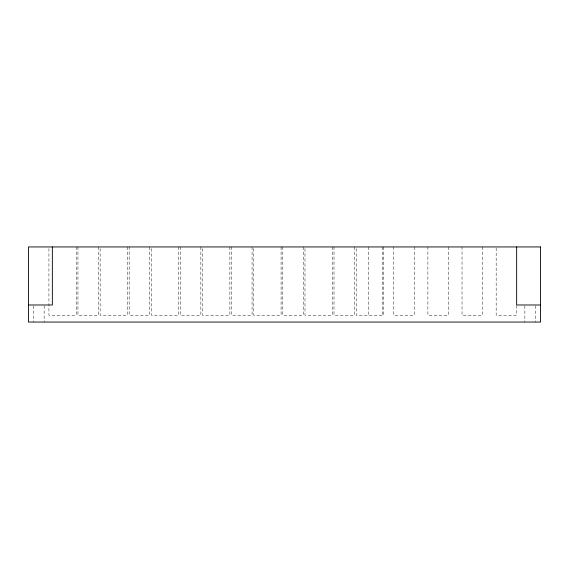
<?xml version="1.0" encoding="UTF-8"?>
<svg xmlns="http://www.w3.org/2000/svg" width="569" height="569" viewBox="0 0 569 569"><rect width="100%" height="100%" fill="white"/><g stroke="black" fill="none" stroke-linecap="round" stroke-linejoin="round"><path stroke-width="0.43" stroke-dasharray="2.85 2.13" d="M535.77 305.838L535.77 322.054M524.846 305.838L524.846 322.054M516.652 305.475L516.652 315.226L496.168 315.226L496.168 246.946M482.512 246.946L482.512 315.226L462.028 315.226L462.028 246.946M448.372 246.946L448.372 315.226L427.888 315.226L427.888 246.946M414.232 246.946L414.232 315.226L393.748 315.226L393.748 246.946M383.506 246.946L383.506 315.226L356.194 315.226L356.194 246.946M382.418 246.946L382.418 315.226M368.762 246.946L368.762 315.226M354.487 246.946L354.487 315.226L334.003 315.226L334.003 246.946M332.296 246.946L332.296 315.226L304.984 315.226L304.984 246.946M303.277 246.946L303.277 315.226L282.793 315.226L282.793 246.946M281.086 246.946L281.086 315.226L253.774 315.226L253.774 246.946M252.067 246.946L252.067 315.226L231.583 315.226L231.583 246.946M229.876 246.946L229.876 315.226L202.564 315.226L202.564 246.946M200.857 246.946L200.857 315.226L180.373 315.226L180.373 246.946M178.666 246.946L178.666 315.226L151.354 315.226L151.354 246.946M149.647 246.946L149.647 315.226L129.163 315.226L129.163 246.946M127.456 246.946L127.456 315.226L100.144 315.226L100.144 246.946M98.437 246.946L98.437 315.226L77.953 315.226L77.953 246.946M76.246 246.946L76.246 315.226L48.934 315.226L48.934 246.946M44.154 305.838L44.154 322.054M33.23 305.838L33.23 322.054"/><path stroke-width="0.85" d="M28.45 304.984L52.348 304.984L52.348 246.946M540.55 304.984L516.652 304.984L516.652 246.946M540.55 246.946L28.45 246.946L28.45 322.054L540.55 322.054L540.55 246.946"/></g></svg>
